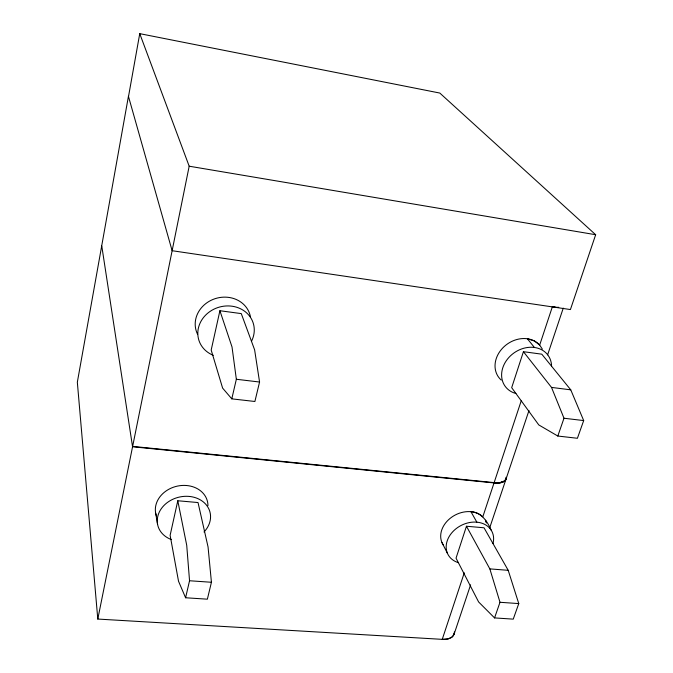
<?xml version="1.0" encoding="UTF-8"?>
<svg xmlns="http://www.w3.org/2000/svg" width="673" height="673" viewBox="0 0 673 673"><rect width="100%" height="100%" fill="white"/><g stroke="black" fill="none" stroke-linecap="round" stroke-linejoin="round"><path stroke-width="1.01" d="M101.682 245.998L77.336 382.205L97.787 619.059L442.245 639.35L448.218 638.862L452.441 636.717L454.3 633.285M128.501 96.55L139.748 33.65L439.797 93.051L595.664 234.726L570.418 309.555L172.128 250.709L128.434 96.306L101.732 245.712L132.564 446.763L97.787 619.059M139.748 33.65L189.18 166.206L132.64 446.401L494.142 482.608L500.317 482.516L504.565 480.917M177.79 500.754L170.126 535.321L178.522 581.22L185.588 597.767L207.368 599.18L211.431 582.271L208.058 546.964L198.03 502.546L177.79 500.754L186.724 545.307L189.542 580.749L185.588 597.767M219.903 310.724L211.187 350.044L222.62 388.119L231.798 398.853L254.89 401.487L259.568 382.028L254.613 349.817L241.279 313.61L219.903 310.724L232.017 346.957L236.349 379.269L231.798 398.853M466.456 526.236L456.042 558.153L478.612 601.948L494.562 617.915L513.247 619.135L518.765 603.588L508.208 570.317L484.013 527.783L466.456 526.236L489.843 568.887L499.997 602.285L494.562 617.915M523.426 351.693L511.682 387.673L538.77 424.915L557.808 436.037L577.409 438.274L583.684 420.575L570.763 389.844L541.79 354.175L523.426 351.693L551.515 387.412L563.991 418.236L557.808 436.037M464.277 572.816L442.245 639.35A18.011 9.902 20.2 0 0 454.334 631.939M521.188 400.915L494.142 482.608A19.037 8.278 18.7 0 0 506.281 477.712M555.057 307.065L552.323 306.896L539.679 345.064L542.345 349.11M453.972 634.546L470.612 584.837M489.582 528.179L505.894 479.462M506.003 479.142L528.978 410.53M547.62 354.848L563.267 308.116M506.264 478.082L504.456 481.237L500.207 482.844L494.032 482.936L132.564 446.763M189.542 580.749L211.431 582.271M499.997 602.285L518.765 603.588M489.843 568.887L508.208 570.317M236.349 379.269L259.568 382.028M563.991 418.236L583.684 420.575M551.515 387.412L570.763 389.844M189.18 166.206L595.664 234.726M534.429 347.478L527.371 338.755L534.244 340.891L539.679 345.064A26.104 21.662 -35.9 0 0 504.279 346.477A26.104 21.662 -35.9 0 0 501.208 380.052M491.256 530.282C487.412 521.617 481.523 512.254 470.949 511.699L476.846 522.172M441.984 542.598L447.469 553.399M486.259 522.012L485.469 520.212L486.402 522.98M155.682 513.23L157.583 524.435M197.626 334.388A28.073 25.179 -17.2 0 1 215.015 298.703A28.073 25.179 -17.2 0 1 250.482 316.941M558.708 307.3A20.198 6.175 17.4 0 1 552.323 306.896M506.104 477.258A19.037 8.286 18.7 0 1 494.032 482.936L482.819 516.822A24.48 19.349 -28.1 0 0 451.684 517.184A24.48 19.349 -28.1 0 0 443.238 544.928M156.498 516.124A26.558 21.999 -14.1 0 1 177.655 486.049A26.558 21.999 -14.1 0 1 207.957 505.574M213.274 355.31A28.493 25.448 -17.4 0 1 200.722 321.787A28.493 25.448 -17.4 0 1 238.242 307.78A28.493 25.448 -17.4 0 1 251.635 340.992M171.565 539.637A26.928 22.201 -14.3 0 1 161.318 508.653A26.928 22.201 -14.3 0 1 199.805 499.568A26.928 22.201 -14.3 0 1 203.995 531.981M515.905 393.512A26.466 21.847 -35.8 0 1 502.638 368.257A26.466 21.847 -35.8 0 1 529.945 347.276A26.466 21.847 -35.8 0 1 551.574 366.104M458.338 562.653A24.8 19.492 -28.1 0 1 448.193 538.392A24.8 19.492 -28.1 0 1 477.443 522.231A24.8 19.492 -28.1 0 1 492.989 543.515"/></g></svg>
